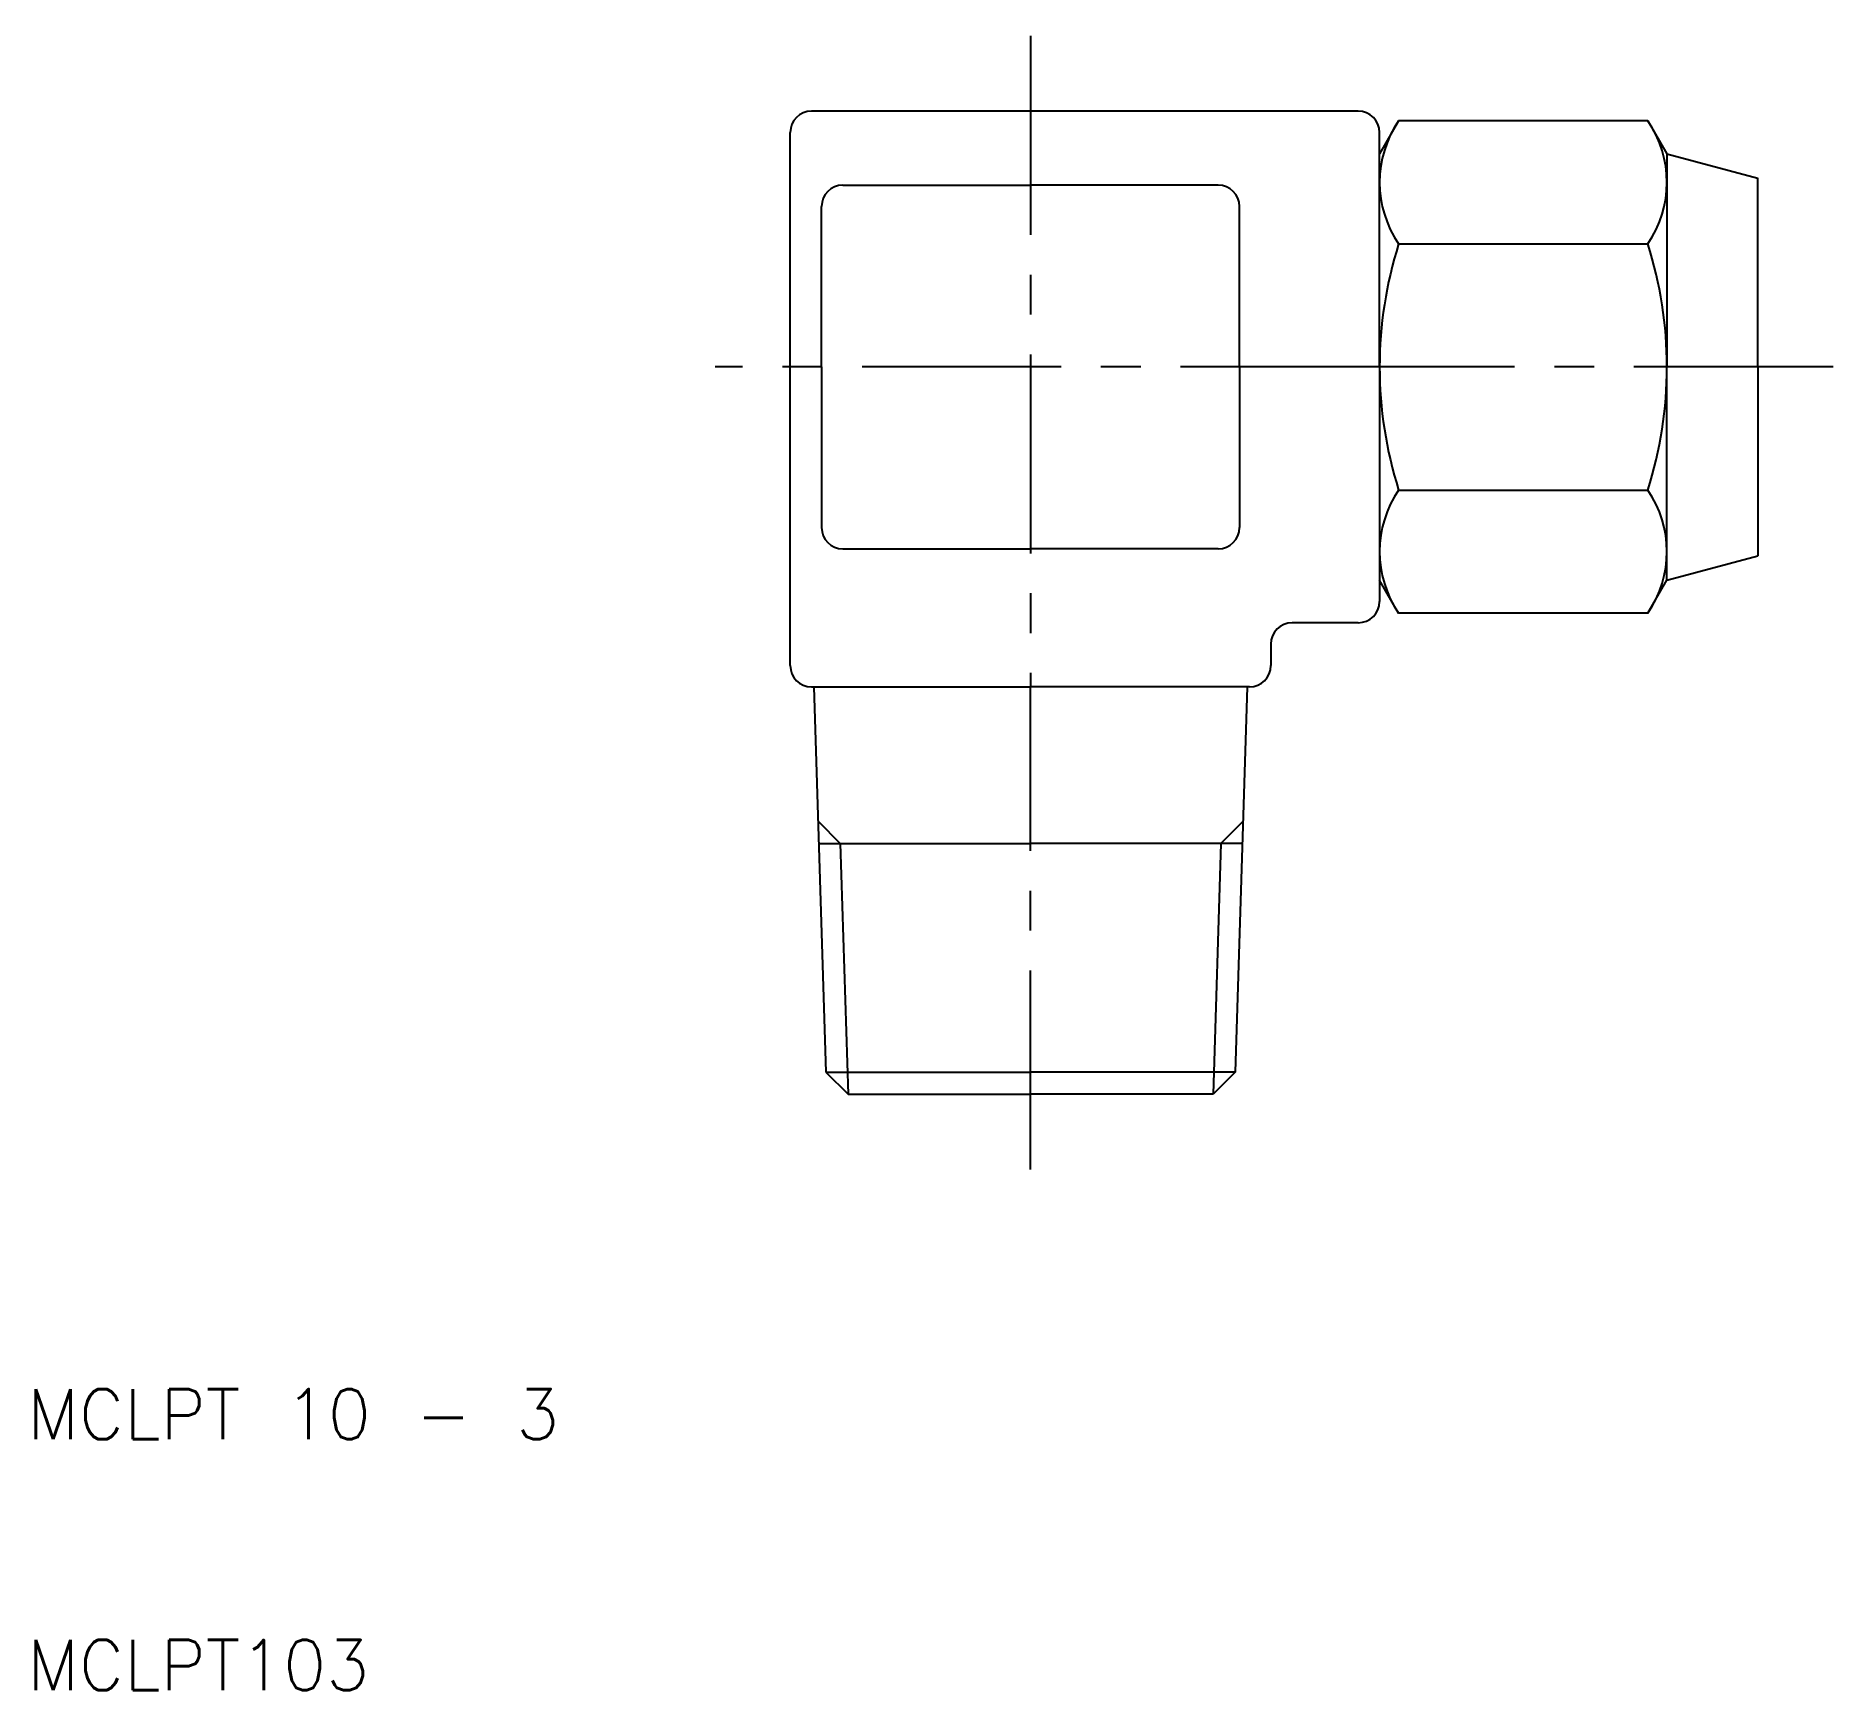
# Model space of a CAD drawing. Extents: x 10.3 to 82, y 10 to 76.
import ezdxf

# ---------------------------------------------------------------- set-up
doc = ezdxf.new("R2010")
doc.units = 0
doc.header["$LTSCALE"] = 0.25
doc.linetypes.add('CENTER', pattern=[50.8, 31.75, -6.35, 6.35, -6.35])
doc.layers.get('0').update_dxf_attribs({"linetype": 'CONTINUOUS'})
doc.layers.add('CENTER', color=1, linetype='CENTER')
doc.styles.get("Standard").update_dxf_attribs({"font": 'txt.shx', "bigfont": 'extfont.shx'})

msp = doc.modelspace()

# ---------------------------------------------------------------- linework, layer by layer
for p, q in [((63.07, 72.96), (41.26935, 72.96)), ((64.679189, 72.574955), (63.92, 71.26)), ((74.615811, 72.574955), (64.679189, 72.574955)), ((74.615811, 72.574955), (75.375, 71.26)), ((40.41935, 50.85), (40.41935, 72.11)), ((63.92, 62.76), (63.92, 72.11)), ((75.375, 71.26), (79, 70.288684)), ((75.375, 71.26), (75.375, 62.76)), ((79, 62.76), (79, 70.288684)), ((42.519, 70.01), (50, 70.01)), ((57.481, 70.01), (50, 70.01)), ((41.669, 62.76), (41.669, 69.16)), ((58.331, 62.76), (58.331, 69.16)), ((64.679189, 67.667477), (74.615811, 67.667477)), ((41.669, 62.76), (41.669, 56.36)), ((58.331, 62.76), (58.331, 56.36)), ((63.92, 62.76), (63.92, 53.41)), ((75.375, 54.26), (75.375, 62.76)), ((79, 62.76), (79, 55.231316)), ((64.679189, 57.852523), (74.615811, 57.852523)), ((42.519, 55.51), (50, 55.51)), ((57.481, 55.51), (50, 55.51)), ((75.375, 54.26), (79, 55.231316)), ((64.679189, 52.945045), (63.92, 54.26)), ((74.615811, 52.945045), (75.375, 54.26)), ((63.07, 52.56), (60.43065, 52.56)), ((74.615811, 52.945045), (64.679189, 52.945045)), ((59.58065, 51.71), (59.58065, 50.85)), ((41.26935, 50), (50, 50)), ((41.359937, 50), (41.839825, 34.643613)), ((58.73065, 50), (50, 50)), ((58.640062, 50), (58.160175, 34.643613)), ((41.554937, 43.76), (50, 43.76)), ((58.445062, 43.76), (50, 43.76)), ((41.839825, 34.643613), (50, 34.643613)), ((41.839825, 34.643613), (42.723438, 33.76)), ((58.160175, 34.643613), (50, 34.643613)), ((58.160175, 34.643613), (57.276562, 33.76)), ((42.723438, 33.76), (50, 33.76)), ((57.276562, 33.76), (50, 33.76))]:
    msp.add_line(p, q)
at = {"color": 3}
for p, q in [((41.527325, 44.643613), (42.410938, 43.76)), ((58.472675, 44.643613), (57.589062, 43.76)), ((42.410938, 43.76), (42.723438, 33.76)), ((57.589062, 43.76), (57.276562, 33.76))]:
    msp.add_line(p, q, dxfattribs=at)
for centre, radius, start, end in [((41.26935, 72.11), 0.85, 90, 180), ((63.07, 72.11), 0.85, 0, 90), ((68.264899, 70.121216), 4.344899, 145.615753, 214.384247), ((71.030101, 70.121216), 4.344899, 325.615753, 34.384247), ((42.519, 69.16), 0.85, 90, 180), ((57.481, 69.16), 0.85, 0, 90), ((80.160811, 62.76), 16.240811, 162.412046, 180), ((59.134189, 62.76), 16.240811, 0, 17.587954), ((80.160811, 62.76), 16.240811, 180, 197.587954), ((59.134189, 62.76), 16.240811, 342.412046, 0), ((68.264899, 55.398784), 4.344899, 145.615753, 214.384247), ((71.030101, 55.398784), 4.344899, 325.615753, 34.384247), ((42.519, 56.36), 0.85, 180, 270), ((57.481, 56.36), 0.85, 270, 0), ((63.07, 53.41), 0.85, 270, 0), ((60.43065, 51.71), 0.85, 90, 180), ((41.26935, 50.85), 0.85, 180, 270), ((58.73065, 50.85), 0.85, 270, 0)]:
    msp.add_arc(centre, radius, start, end)
at = {"layer": 'CENTER', "color": 1, "linetype": 'CENTER'}
for p, q in [((50, 75.96), (50, 50)), ((63.92, 62.76), (37.41935, 62.76)), ((82, 62.76), (63.92, 62.76)), ((50, 30.76), (50, 50))]:
    msp.add_line(p, q, dxfattribs=at)

# ---------------------------------------------------------------- texts
for s, p in [('MCLPT 10 - 3', (10, 20)), ('MCLPT103', (10, 10))]:
    msp.add_text(s, height=2).set_placement(p)

doc.saveas('drawing.dxf')
